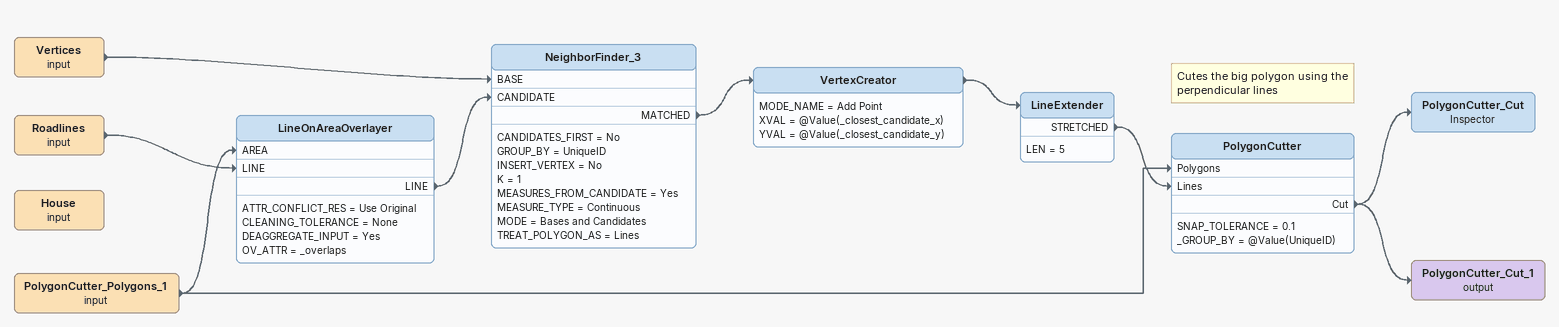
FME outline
Vertices (input)
    -> NeighborFinder_3 [BASE]
Roadlines (input)
    -> LineOnAreaOverlayer [LINE]
House (input)
PolygonCutter_Polygons_1 (input)
    -> PolygonCutter [Polygons]
    -> LineOnAreaOverlayer [AREA]
LineOnAreaOverlayer
    ATTR_CONFLICT_RES = Use Original
    CLEANING_TOLERANCE = None
    DEAGGREGATE_INPUT = Yes
    OV_ATTR = _overlaps
    LINE -> NeighborFinder_3 [CANDIDATE]
NeighborFinder_3
    CANDIDATES_FIRST = No
    GROUP_BY = UniqueID
    INSERT_VERTEX = No
    K = 1
    MEASURES_FROM_CANDIDATE = Yes
    MEASURE_TYPE = Continuous
    MODE = Bases and Candidates
    TREAT_POLYGON_AS = Lines
    MATCHED -> VertexCreator
VertexCreator
    MODE_NAME = Add Point
    XVAL = @Value(_closest_candidate_x)
    YVAL = @Value(_closest_candidate_y)
    -> LineExtender
LineExtender
    LEN = 5
    STRETCHED -> PolygonCutter [Lines]
Note: Cutes the big polygon using the perpendicular lines
PolygonCutter
    SNAP_TOLERANCE = 0.1
    _GROUP_BY = @Value(UniqueID)
    Cut -> PolygonCutter_Cut_1 (output)
    Cut -> PolygonCutter_Cut
PolygonCutter_Cut: Inspector
PolygonCutter_Cut_1 (output)
